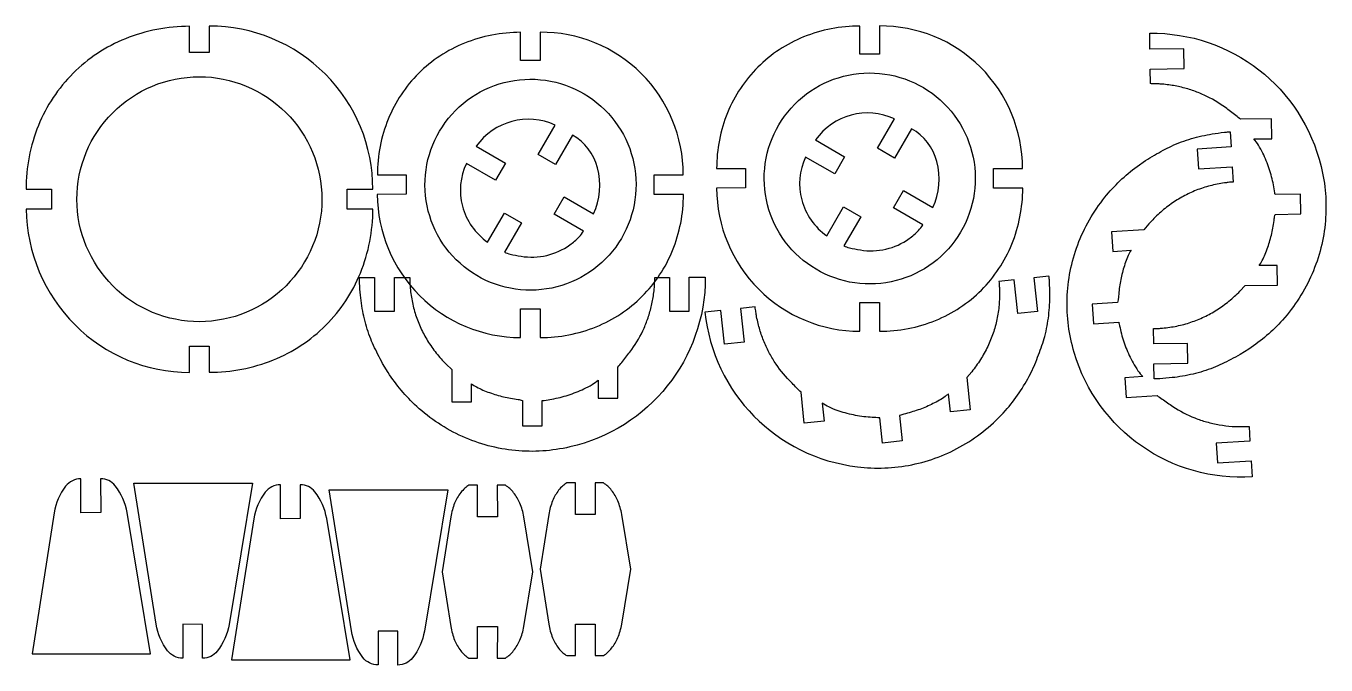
# Model space of a CAD drawing. Header units: metres. Extents: x 1 to 185, y 77 to 167.
import ezdxf

# ---------------------------------------------------------------- set-up
doc = ezdxf.new("R2010")
doc.units = ezdxf.units.M

msp = doc.modelspace()

# ---------------------------------------------------------------- linework, layer by layer
for points in [[(49.909931, 144.326821, 0.199876), (43.170757, 160.66124, 0.198998), (26.775079, 167.440688), (26.773697, 163.706009), (23.983998, 163.704487), (23.982785, 167.406963, 0.09632), (14.907002, 165.647305, 0.100404), (7.500684, 160.755722, 0.100676), (2.592316, 153.365783, 0.096943), (0.832529, 144.32917), (4.429224, 144.330363), (4.428848, 141.52904), (0.84472, 141.527868, 0.195119), (7.780085, 125.123062, 0.198382), (23.977285, 118.394076), (23.973419, 122.12127), (26.772117, 122.120164), (26.775951, 118.424579, 0.096724), (35.838523, 120.174957, 0.100526), (43.252997, 125.07541, 0.100604), (48.166399, 132.479791, 0.096903), (49.926732, 141.529178), (46.305086, 141.530208), (46.306998, 144.327785), (49.909931, 144.326821)], [(141.873344, 147.277145, 0.199316), (135.913839, 161.623828, 0.200755), (121.624859, 167.453547), (121.61463, 163.46519), (118.830426, 163.464248), (118.844085, 167.445794, 0.096113), (110.896694, 165.905077, 0.100299), (104.415585, 161.630485, 0.100748), (100.119023, 155.171508, 0.097139), (98.580836, 147.280033), (102.651468, 147.273908), (102.654283, 144.519798), (98.573457, 144.498963, 0.197536), (104.552824, 130.171836, 0.19809), (118.849558, 124.223785), (118.854647, 128.307329), (121.635598, 128.311743), (121.634259, 124.223223, 0.096775), (129.55912, 125.765223, 0.100388), (136.051384, 130.067463, 0.100356), (140.355068, 136.559318, 0.096701), (141.900953, 144.48749), (137.766738, 144.485813), (137.77089, 147.280546), (141.873344, 147.277145)], [(93.856357, 146.387941, 0.199316), (87.896852, 160.734624, 0.200755), (73.607872, 166.564344), (73.597643, 162.575987), (70.813439, 162.575045), (70.827097, 166.55659, 0.096113), (62.879707, 165.015874, 0.100299), (56.398598, 160.741282, 0.100748), (52.102036, 154.282304, 0.097139), (50.563849, 146.390829), (54.63448, 146.384705), (54.637296, 143.630595), (50.55647, 143.609759, 0.197536), (56.535836, 129.282632, 0.19809), (70.832571, 123.334582), (70.83766, 127.418126), (73.618611, 127.422539), (73.617271, 123.334019, 0.096775), (81.542132, 124.876019, 0.100388), (88.034397, 129.178259, 0.100356), (92.338081, 135.670114, 0.096701), (93.883966, 143.598286), (89.749751, 143.59661), (89.753903, 146.391342), (93.856357, 146.387941)], [(172.661327, 120.929072, -0.005083), (171.372291, 120.244853, -0.005263), (170.113907, 119.609922, -0.021064), (168.875622, 119.064876, -0.035118), (166.004682, 118.169505, -0.031445), (163.033293, 117.661775, -0.00808), (161.315344, 117.506376, -0.012327), (161.008995, 117.491231, -0.007505), (160.505277, 117.486327), (160.477405, 119.626303), (165.255644, 119.692408), (165.216005, 122.491216), (160.443005, 122.427797), (160.413359, 124.604969, 0.007916), (160.821936, 124.613145, 0.010789), (161.121274, 124.63035, 0.002004), (161.672923, 124.676242, 0.028844), (163.715771, 124.973881, 0.030162), (165.707883, 125.509497, 0.030659), (167.589364, 126.270299, 0.030251), (169.364913, 127.254267, 0.029007), (171.082215, 128.492034, 0.027121), (172.651713, 129.915805), (173.379419, 130.706427), (177.965797, 130.768528), (177.926345, 133.552967), (175.363359, 133.518985, 0.028213), (175.802772, 134.251309, 0.023868), (176.229288, 135.166046, 0.028407), (176.895527, 137.099914, 0.027393), (177.342551, 139.097035, 0.008692), (177.502798, 140.171517, -0.020735), (177.549669, 140.441122, -0.015931), (177.636202, 140.786562), (181.241643, 140.837419), (181.2065, 143.636253), (177.626245, 143.588627, 0.006955), (177.583102, 143.850573, 0.001658), (177.38319, 144.946296, 0.034636), (176.787515, 147.250082, 0.032265), (175.888567, 149.457224, 0.028315), (175.254137, 150.597049, 0.034635), (174.622356, 151.456756), (177.163766, 151.488843), (177.12588, 154.29599), (172.731008, 154.238522, 0.010676), (172.06245, 154.778745, 0.004931), (170.57915, 155.902645, 0.052649), (167.569063, 157.679883, 0.026047), (165.923571, 158.329626, 0.025145), (164.159318, 158.824948, 0.023816), (162.353947, 159.145653, 0.016486), (161.375081, 159.239138, 0.006461), (160.697456, 159.272589, 0.005986), (159.965372, 159.290477), (159.950483, 161.361831), (164.740469, 161.423997), (164.70156, 164.219818), (159.898007, 164.156218), (159.867209, 166.434035, -0.351158), (184.131515, 147.553276, -0.081687), (184.739885, 139.864822, -0.081337), (182.850974, 132.353456, -0.080555), (178.669969, 125.822517, -0.063833), (173.907732, 121.703521), (172.661327, 120.929072)], [(8.036796, 142.910217, -0.414214), (25.358391, 160.267787, -0.414214), (42.715961, 142.946192, -0.414214), (25.394366, 125.588622, -0.414214), (8.036796, 142.910217)], [(105.313272, 145.786708, -0.414214), (120.170798, 160.806192, -0.414214), (135.190283, 145.948665, -0.414214), (120.332756, 130.929181, -0.414214), (105.313272, 145.786708)], [(57.296284, 144.897504, -0.414214), (72.153811, 159.916989, -0.414214), (87.173296, 145.059462, -0.414214), (72.315769, 130.039977, -0.414214), (57.296284, 144.897504)], [(116.590585, 136.313051, 0.041097), (117.366148, 136.052709, 0.021203), (118.91856, 135.739126, 0.095813), (122.543934, 135.862894, 0.101326), (125.811952, 137.350344, 0.039382), (127.135287, 138.482775, 0.066126), (127.766633, 139.309493), (123.610015, 141.713483), (125.011175, 144.138158), (129.16229, 141.737349, 0.176386), (129.73836, 148.272459, 0.199768), (126.176872, 152.903285), (123.776234, 148.744732), (121.343776, 150.15041), (123.745294, 154.302613, 0.363756), (112.584405, 151.311919), (116.694027, 148.935109), (115.29279, 146.507673), (111.17806, 148.890473, 0.178784), (110.623018, 142.835398, 0.174437), (114.176681, 137.727187), (116.557905, 141.84955), (118.980121, 140.449785), (116.590585, 136.313051)], [(68.573598, 135.423848, 0.041097), (69.349161, 135.163506, 0.021203), (70.901573, 134.849923, 0.095813), (74.526947, 134.97369, 0.101326), (77.794964, 136.46114, 0.039382), (79.1183, 137.593572, 0.066126), (79.749646, 138.420289), (75.593028, 140.82428), (76.994188, 143.248954), (81.145303, 140.848146, 0.176386), (81.721373, 147.383255, 0.199768), (78.159884, 152.014082), (75.759247, 147.855528), (73.326789, 149.261207), (75.728307, 153.413409, 0.363756), (64.567418, 150.422716), (68.67704, 148.045905), (67.275803, 145.618469), (63.161073, 148.001269, 0.178784), (62.606031, 141.946195, 0.174437), (66.159694, 136.837984), (68.540918, 140.960347), (70.963134, 139.560582), (68.573598, 135.423848)], [(159.279525, 148.404867, -0.005083), (160.531713, 149.154398, -0.005263), (161.75582, 149.853132, -0.021064), (162.964472, 150.461066, -0.035118), (165.785628, 151.50273, -0.031445), (168.727013, 152.162424, -0.00808), (170.434712, 152.405866, -0.012327), (170.739879, 152.436728, -0.007505), (171.24268, 152.4675), (171.380441, 150.331781), (166.611906, 150.020314), (166.795263, 147.227237), (171.558703, 147.535753), (171.700148, 145.362978, 0.007916), (171.29253, 145.333825, 0.010789), (170.99447, 145.301266, 0.002004), (170.445907, 145.227097, 0.028844), (168.421045, 144.824915, 0.030162), (166.459077, 144.187674, 0.030659), (164.619161, 143.331229, 0.030251), (162.896501, 142.257353, 0.029007), (161.245048, 140.933005, 0.027121), (159.750759, 139.430492), (159.064626, 138.603533), (154.487493, 138.30592), (154.669924, 135.527184), (157.227781, 135.692777, 0.028213), (156.826566, 134.938848, 0.023868), (156.447602, 134.003409, 0.028407), (155.881581, 132.037871, 0.027393), (155.537736, 130.020424, 0.008692), (155.432894, 128.939129, -0.020735), (155.399935, 128.667472, -0.015931), (155.331261, 128.318043), (151.733192, 128.082048), (151.912059, 125.288715), (155.485141, 125.520189, 0.006955), (155.541683, 125.260805, 0.001658), (155.797616, 124.176797, 0.034636), (156.510846, 121.906652, 0.032265), (157.521984, 119.748601, 0.028315), (158.214127, 118.64287, 0.034635), (158.889236, 117.816752), (156.352829, 117.654159), (156.534863, 114.852665), (160.920981, 115.135813, 0.010676), (161.616406, 114.630646, 0.004931), (163.15548, 113.584424, 0.052649), (166.252887, 111.964154, 0.026047), (167.929583, 111.399795, 0.025145), (169.71695, 110.995754, 0.023816), (171.536412, 110.76821, 0.016486), (172.518788, 110.725131, 0.006461), (173.197236, 110.726534, 0.005986), (173.929272, 110.746275), (174.050543, 108.67842), (169.270075, 108.370284), (169.452548, 105.580152), (174.246493, 105.890418), (174.394257, 103.61719, -0.351158), (149.192116, 121.22661, -0.081687), (148.189608, 128.873663, -0.081337), (149.690181, 136.472142, -0.080555), (153.530183, 143.20923, -0.063833), (158.074548, 147.567415), (159.279525, 148.404867)], [(51.311025, 119.660113, -0.005083), (50.643362, 120.957803, -0.005263), (50.024591, 122.224211, -0.021064), (49.495441, 123.469372, -0.035118), (48.636893, 126.351537, -0.031445), (48.167241, 129.329182, -0.00808), (48.033845, 131.04898, -0.012327), (48.022622, 131.355498, -0.007505), (48.024167, 131.859237), (50.164324, 131.859714), (50.16926, 127.08102), (52.968346, 127.084829), (52.966029, 131.85825), (55.143402, 131.860025, 0.007916), (55.146347, 131.451377, 0.010789), (55.159719, 131.151842, 0.002004), (55.198546, 130.599651, 0.028844), (55.470011, 128.55316, 0.030162), (55.980083, 126.554356, 0.030659), (56.716738, 124.66329, 0.030251), (57.677898, 122.875291, 0.029007), (58.893581, 121.142286, 0.027121), (60.297145, 119.554692), (61.078386, 118.816924), (61.081774, 114.230127), (63.86649, 114.233933), (63.865318, 116.797145, 0.028213), (64.591957, 116.348393, 0.023868), (65.50116, 115.910203, 0.028407), (67.426341, 115.219263, 0.027393), (69.417576, 114.746712, 0.008692), (70.489919, 114.572724, -0.020735), (70.758902, 114.522406, -0.015931), (71.103206, 114.431458), (71.107907, 110.825662), (73.906961, 110.824974), (73.905169, 114.405546, 0.006955), (74.167646, 114.445333, 0.001658), (75.265838, 114.631202, 0.034636), (77.57706, 115.197338, 0.032265), (79.795528, 116.06796, 0.028315), (80.943381, 116.687747, 0.034635), (81.811105, 117.308472), (81.810658, 114.76686), (84.618059, 114.768809), (84.616853, 119.164057, 0.010676), (85.16559, 119.825645, 0.004931), (86.308386, 121.294436, 0.052649), (88.124009, 124.281527, 0.026047), (88.794762, 125.918568, 0.025145), (89.312627, 127.676335, 0.023816), (89.656416, 129.477453, 0.016486), (89.762423, 130.455043, 0.006461), (89.804545, 131.132183, 0.005986), (89.831803, 131.863978), (91.903177, 131.852351), (91.904023, 127.061962), (94.700114, 127.065079), (94.698007, 131.869053), (96.976033, 131.870691, -0.351158), (77.786222, 107.850059, -0.081687), (70.09061, 107.340156, -0.081337), (62.604039, 109.325063, -0.080555), (56.127154, 113.589325, -0.063833), (52.069456, 118.403897), (51.311025, 119.660113)], [(143.606644, 119.534739, 0.005083), (144.136431, 120.894555, 0.005263), (144.620825, 122.218197, 0.021064), (145.018279, 123.511432, 0.035118), (145.573956, 126.46697, 0.031445), (145.732945, 129.47723, 0.00808), (145.687651, 131.201598, 0.012327), (145.667094, 131.507632, 0.007505), (145.613428, 132.008507), (143.484712, 131.787507), (143.974326, 127.033959), (141.189874, 126.748084), (140.698201, 131.496116), (138.532334, 131.272556, -0.007916), (138.571694, 130.865797, -0.010789), (138.589391, 130.566487, -0.002004), (138.607916, 130.013242, -0.028844), (138.54969, 127.949647, -0.030162), (138.249203, 125.908789, -0.030659), (137.7122, 123.951644, -0.030251), (136.941232, 122.073779, -0.029007), (135.911416, 120.224273, -0.027121), (134.67968, 118.499955), (133.978981, 117.685301), (134.450277, 113.122781), (131.680118, 112.838389), (131.416029, 115.38796, -0.028213), (130.739731, 114.866421, -0.023868), (129.880755, 114.336495, -0.028407), (128.037413, 113.450038, -0.027393), (126.10577, 112.77396, -0.008692), (125.05719, 112.489935, 0.020735), (124.794858, 112.412052, 0.015931), (124.461815, 112.285962), (124.830285, 108.699038), (122.04633, 108.408695), (121.677577, 111.970228, -0.006955), (121.412392, 111.982638, -0.001658), (120.300861, 112.053863, -0.034636), (117.943461, 112.377782, -0.032265), (115.646808, 113.014152, -0.028315), (114.440979, 113.511826, -0.034635), (113.513679, 114.039421), (113.777142, 111.511501), (110.984612, 111.222916), (110.530969, 115.594691, -0.010676), (109.916714, 116.19594, -0.004931), (108.628056, 117.538583, -0.052649), (106.513061, 120.321746, -0.026047), (105.6765, 121.880585, -0.025145), (104.979514, 123.575324, -0.023816), (104.451181, 125.331195, -0.016486), (104.244577, 126.292566, -0.006461), (104.132608, 126.961711, -0.005986), (104.029766, 127.686757), (101.970716, 127.460836), (102.465608, 122.696079), (99.684207, 122.409826), (99.189163, 127.188225), (96.923199, 126.954113, 0.351158), (118.495757, 105.048306, 0.081687), (126.202818, 105.337522, 0.081337), (133.443786, 108.086519, 0.080555), (139.444609, 112.998147, 0.063833), (142.982285, 118.206782), (143.606644, 119.534739)], [(18.456724, 78.53862), (15.14555, 98.546287, 0.124072), (13.472512, 102.332566, 0.230035), (11.393539, 103.351323), (11.402364, 98.549598), (8.601961, 98.543449), (8.593148, 103.338818, 0.231428), (6.441112, 102.293485, 0.130516), (4.830497, 98.528265), (1.682344, 78.53862), (18.456724, 78.53862)], [(32.886441, 102.741117), (29.575267, 82.73345, -0.124072), (27.902229, 78.947172, -0.230035), (25.823256, 77.928415), (25.832081, 82.73014), (23.031678, 82.736289), (23.022865, 77.94092, -0.231428), (20.870829, 78.986253, -0.130516), (19.260214, 82.751473), (16.112061, 102.741117), (32.886441, 102.741117)], [(46.70592, 77.690148), (43.394746, 97.697815, 0.124072), (41.721708, 101.484094, 0.230035), (39.642735, 102.50285), (39.65156, 97.701125), (36.851157, 97.694977), (36.842344, 102.490346, 0.231428), (34.690308, 101.445012, 0.130516), (33.079693, 97.679792), (29.93154, 77.690148), (46.70592, 77.690148)], [(60.525398, 101.78805), (57.214225, 81.780383, -0.124072), (55.541187, 77.994104, -0.230035), (53.462214, 76.975348), (53.471039, 81.777073), (50.670636, 81.783221), (50.661823, 76.987852, -0.231428), (48.509787, 78.033186, -0.130516), (46.899172, 81.798406), (43.751019, 101.78805), (60.525398, 101.78805)], [(59.750628, 90.191603), (60.972476, 82.43331, 0.059694), (61.497777, 80.489119, 0.070274), (62.354081, 79.005459, 0.045152), (62.948084, 78.372951, 0.053302), (63.526125, 77.960252), (64.735747, 77.960252), (64.74394, 82.418125), (67.544343, 82.411977), (67.536161, 77.960252), (68.686498, 77.960252, 0.085889), (69.851604, 79.016609, 0.065897), (70.731524, 80.513753, 0.057704), (71.287528, 82.415287), (72.574472, 90.191603), (71.287528, 97.967919, 0.057704), (70.731524, 99.869453, 0.065897), (69.851604, 101.366597, 0.085889), (68.686498, 102.422954), (67.536161, 102.422954), (67.544343, 97.971229), (64.74394, 97.96508), (64.735747, 102.422954), (63.526125, 102.422954, 0.053302), (62.948084, 102.010255, 0.045152), (62.354081, 101.377747, 0.070274), (61.497777, 99.894087, 0.059694), (60.972476, 97.949896), (59.750628, 90.191603)], [(73.614215, 90.529739), (74.836063, 82.771446, 0.059694), (75.361364, 80.827255, 0.070274), (76.217668, 79.343595, 0.045152), (76.811672, 78.711087, 0.053302), (77.389712, 78.298388), (78.599334, 78.298388), (78.607527, 82.756262), (81.40793, 82.750113), (81.399748, 78.298388), (82.550085, 78.298388, 0.085889), (83.715191, 79.354745, 0.065897), (84.595112, 80.851889, 0.057704), (85.151115, 82.753423), (86.438059, 90.529739), (85.151115, 98.306055, 0.057704), (84.595112, 100.207589, 0.065897), (83.715191, 101.704733, 0.085889), (82.550085, 102.76109), (81.399748, 102.76109), (81.40793, 98.309365), (78.607527, 98.303217), (78.599334, 102.76109), (77.389712, 102.76109, 0.053302), (76.811672, 102.348391, 0.045152), (76.217668, 101.715883, 0.070274), (75.361364, 100.232223, 0.059694), (74.836063, 98.288032), (73.614215, 90.529739)]]:
    msp.add_lwpolyline(points, format="xyb", close=True)

doc.saveas('drawing.dxf')
